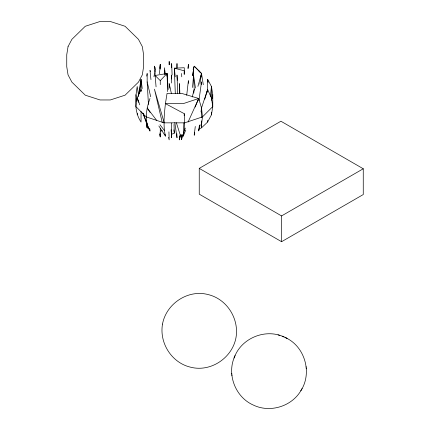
<?xml version="1.0" encoding="UTF-8"?>
<svg xmlns="http://www.w3.org/2000/svg" width="430" height="430" viewBox="0 0 430 430"><rect width="100%" height="100%" fill="white"/><g stroke="black" fill="none" stroke-linecap="round" stroke-linejoin="round"><path stroke-width="0.64" d="M138.686 96.212L137.208 86.505C135.262 98.271 134.004 111.682 141.051 122.045L141.051 111.348M155.117 75.567L155.117 69.547L153.962 76.766M207.615 120.712L207.615 122.045L201.509 127.828L198.665 129.237M207.615 90.628L207.615 79.265L211.452 86.505L212.764 94.707L212.764 106.602L211.452 114.805L207.615 122.045L207.754 120.733M169.076 64.779L169.183 61.425L169.312 64.769M184.142 74.154L184.276 70.816L174.333 68.171L175.306 93.6M166.931 76.153L167.05 73.482L155.117 75.492L156.069 86.844M185.781 129.946L183.25 136.117L183.857 122.915M184.185 115.659L184.276 113.681L165.416 103.63L167.05 93.374L181.616 93.374L198.698 98.481L201.509 107.935L202.465 116.895L201.509 124.754M183.25 136.117L184.276 130.494L184.631 122.846L184.276 113.681M188.147 68.408L188.399 64.398L187.969 68.408M171.376 67.553L171.667 63.532L172.102 74.911M171.366 79.013L171.667 75.019L171.667 83.028M159.482 73.745L160.266 64.398L160.266 69.09M176.655 67.537L176.999 63.532L177.284 67.553M192.538 87.51L193.548 75.492L195.462 88.08M137.208 114.805L137.353 113.488M139.487 93.745L141.051 79.265L142.222 88.58M210.388 96.379L211.452 86.505L211.452 100.324M176.354 122.727L181.616 139.315L182.153 134.649M186.701 95.309L188.399 80.641L188.399 83.323M159.777 68.381L160.266 64.398M193.742 93.149L194.226 89.171L193.548 75.492M194.79 133.187L194.226 135.111L195.284 126.452M198.531 99.808L198.698 98.481L183.25 103.63L165.416 103.63C164.281 114.385 163.018 125.436 165.416 136.117L158.842 125.969M199.418 125.044L198.698 130.967L199.95 125.141M201.025 111.886L201.509 107.935L207.615 89.558L211.452 97.992L212.764 106.602L202.465 116.895L184.631 122.846L164.034 122.846L146.2 116.895L135.901 106.602L137.208 97.992L141.051 89.558L141.26 90.88M194.226 135.111L194.591 132.451M198.956 100.518L201.509 81.888L201.509 84.549M192.688 75.486L193.548 69.547L193.548 76.906M192.64 75.513L193.548 69.547M199.896 84.081L201.509 73.482L194.226 66.198L193.129 69.348M212.157 98.685L212.764 94.707M138.352 96.169L141.051 79.265L141.051 91.552M146.737 76.121L147.157 73.482L147.157 82.205M200.52 78.722L201.509 73.482L194.226 66.198L193.253 69.407M206.916 92.794L207.615 89.558L204.787 99.185M180.589 134.73L181.616 139.315L182.761 134.757M192.258 96.986L194.226 89.171M197.913 86.408L201.509 73.482L203.299 84.699M149.968 98.481C146.313 108.795 144.023 121.034 149.968 130.967L149.855 128.973M234.5 356.916C226.664 374.643 235.565 397.32 253.334 405.055C270.174 413.289 292.416 406.28 301.387 389.79M195.15 107.118L198.698 98.481L188.087 122.039M234.603 356.68C241.751 338.265 264.821 328.66 282.945 336.475M234.038 358.034L235.059 355.583M184.276 130.494L185.368 128.081M300.79 390.832C312.384 373.272 305.155 347.085 286.192 337.964M301.489 389.612L302.102 388.543M160.266 84.662L160.266 80.641L167.05 73.482L168.205 89.553M199.246 168.377L280.919 121.228L363.259 168.764L363.259 194.548L281.585 241.698L199.246 194.161L199.246 168.377L281.585 215.914L363.259 168.764M171.296 134.434L174.333 133.144L174 124.442M160.411 131.037L162.4 130.768M279.865 335.384L278.07 334.895M283.289 336.625L287.1 338.437M282.171 336.169L284.123 336.959M149.43 128.952L147.157 127.828L145.894 119.911M285.316 337.512L286.176 337.958M155.117 75.492L160.266 80.641M156.773 120.529L147.157 107.935L150.075 112.445M159.976 124.727L164.384 130.494M150.624 71.509L149.968 70.343L150.962 79.631M198.698 70.343L199.461 72.041M138.895 102.345L137.208 97.992L139.755 104.834M143.228 113.547L145.636 119.766M146.598 122.254L147.802 125.367M148.28 126.608L149.968 130.967M142.76 112.929L147.157 124.754M155.004 71.514L154.44 66.198L155.096 68.085M154.44 66.198L155.407 69.407M164.142 122.55L154.44 89.171L162.212 122.421M168.436 137.315L169.183 139.884L168.925 131.833M150.704 96.777L147.157 81.888L148.447 104.436M159.648 134.321L160.266 136.912L160.266 128.204M164.959 134.16L165.416 136.117M171.376 93.444L169.183 83.614L169.85 88.241M207.615 79.265L208.131 82.512M201.003 124.517L201.509 127.828L201.509 120.873M165.389 74.342L164.384 67.736L164.679 74.411M173.827 129.838L174.333 133.144M135.901 94.707L136.907 101.335M174.806 122.588L176.999 137.777L176.843 133.762M146.318 121.179L147.157 127.828L147.157 125.146M175.257 76.846L174.333 68.171L184.276 67.736L184.276 74.454M306.133 366.709L306.187 367.301M306.267 368.198L306.321 368.789M231.738 373.493L231.791 374.084M231.872 374.987L231.926 375.573M159.928 132.908L160.266 136.912M177.397 80.34L176.999 75.019L177.714 93.74M171.092 129.742L171.667 137.777L171.667 123.087M181.616 73.482L181.761 76.819M179.864 93.681L179.482 83.614L179.482 93.665M181.433 134.617L181.616 139.315M179.326 135.869L179.482 139.884L179.482 135.864M167.05 73.482L167.63 91.59M281.585 215.914L281.585 241.698M211.452 112.171L211.452 114.805M201.509 107.935L201.509 117.637M164.384 70.816L164.384 74.17M162.497 324.102C159.191 343.033 171.688 362.812 190.549 367.182C210.705 372.455 232.313 357.9 235.995 337.604C239.3 318.673 226.809 298.898 207.943 294.523C187.786 289.25 166.184 303.806 162.497 324.102M68.053 46.58L66.741 54.782L66.741 66.671L68.053 74.879L71.891 82.119L85.28 95.186L100.029 99.959L110.322 99.959L125.071 95.186L138.46 82.119L142.298 74.879L143.609 66.671L143.609 54.782L142.298 46.58L138.46 39.334L125.071 26.273L110.322 21.5L100.029 21.5L85.28 26.273L71.891 39.334L68.053 46.58"/></g></svg>
